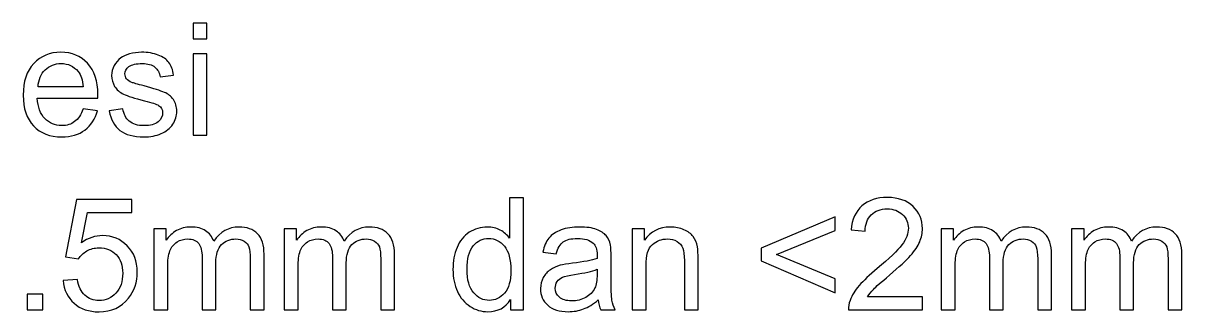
# Model space of a CAD drawing. Header units: centimetres. Extents: x -20 to 86, y -72 to 69.
# Drawn here: x 60.11 to 86.23, y 2.27 to 8.78 of the extents above; entities that cross this region are included whole.
import ezdxf

# ---------------------------------------------------------------- set-up
doc = ezdxf.new("R2010")
doc.units = ezdxf.units.CM
doc.header["$MEASUREMENT"] = 0
doc.layers.add('Layer 1', color=7, linetype='Continuous')

msp = doc.modelspace()

# ---------------------------------------------------------------- linework, layer by layer
at = {"layer": 'Layer 1', "color": 250}
for points, knots in [([(63.94186, 8.42565), (63.94186, 8.42565), (63.94186, 8.77843), (63.94186, 8.77843), (63.94186, 8.77843), (64.25231, 8.77843), (64.25231, 8.77843), (64.25231, 8.77843), (64.25231, 8.42565), (64.25231, 8.42565), (64.25231, 8.42565), (63.94186, 8.42565), (63.94186, 8.42565)], [0, 0, 0, 0, 0.25, 0.25, 0.25, 0.5, 0.5, 0.5, 0.75, 0.75, 0.75, 1, 1, 1, 1]), ([(61.46478, 6.84521), (61.46478, 6.84521), (61.78581, 6.80287), (61.78581, 6.80287), (61.73583, 6.61649), (61.64234, 6.47126), (61.50594, 6.36837), (61.36953, 6.26548), (61.19549, 6.21373), (60.98324, 6.21373), (60.7163, 6.21373), (60.50463, 6.29605), (60.34824, 6.46068), (60.19184, 6.62472), (60.11364, 6.85579), (60.11364, 7.15271), (60.11364, 7.45963), (60.19242, 7.69834), (60.35059, 7.86768), (60.50875, 8.0376), (60.71395, 8.12226), (60.96618, 8.12226), (61.21019, 8.12226), (61.40951, 8.03936), (61.56414, 7.87297), (61.71878, 7.70657), (61.79639, 7.47256), (61.79639, 7.17094), (61.79639, 7.15271), (61.7958, 7.12508), (61.79463, 7.08862), (61.79463, 7.08862), (60.43114, 7.08862), (60.43114, 7.08862), (60.4429, 6.88813), (60.49934, 6.73408), (60.60165, 6.62766), (60.70337, 6.52124), (60.83095, 6.46773), (60.98324, 6.46773), (61.09671, 6.46773), (61.19373, 6.49772), (61.27369, 6.55769), (61.35424, 6.61767), (61.41774, 6.7135), (61.46478, 6.84521)], [0, 0, 0, 0, 0.06666667, 0.06666667, 0.06666667, 0.13333333, 0.13333333, 0.13333333, 0.2, 0.2, 0.2, 0.26666667, 0.26666667, 0.26666667, 0.33333333, 0.33333333, 0.33333333, 0.4, 0.4, 0.4, 0.46666667, 0.46666667, 0.46666667, 0.53333333, 0.53333333, 0.53333333, 0.6, 0.6, 0.6, 0.66666667, 0.66666667, 0.66666667, 0.73333333, 0.73333333, 0.73333333, 0.8, 0.8, 0.8, 0.86666667, 0.86666667, 0.86666667, 0.93333333, 0.93333333, 0.93333333, 1, 1, 1, 1]), ([(62.0545, 6.79935), (62.0545, 6.79935), (62.36142, 6.84873), (62.36142, 6.84873), (62.37847, 6.72585), (62.42668, 6.63178), (62.50547, 6.56592), (62.58426, 6.50066), (62.69479, 6.46773), (62.8359, 6.46773), (62.97878, 6.46773), (63.08461, 6.49654), (63.15399, 6.55475), (63.22278, 6.61237), (63.25747, 6.68058), (63.25747, 6.75878), (63.25747, 6.82874), (63.22631, 6.88401), (63.16458, 6.92399), (63.12107, 6.95163), (63.01523, 6.98632), (62.84708, 7.02924), (62.62012, 7.08627), (62.46314, 7.13566), (62.37494, 7.17741), (62.28733, 7.21974), (62.22089, 7.27736), (62.17562, 7.35144), (62.13035, 7.42494), (62.10742, 7.50667), (62.10742, 7.59604), (62.10742, 7.67776), (62.12623, 7.75302), (62.16327, 7.8224), (62.2009, 7.89178), (62.25147, 7.9494), (62.31556, 7.99526), (62.36377, 8.03054), (62.42962, 8.06053), (62.51252, 8.08522), (62.59602, 8.10992), (62.6848, 8.12226), (62.78005, 8.12226), (62.92351, 8.12226), (63.04934, 8.10168), (63.15752, 8.05994), (63.26629, 8.01878), (63.34626, 7.96234), (63.398, 7.89178), (63.44915, 7.82064), (63.48502, 7.72598), (63.50442, 7.60721), (63.50442, 7.60721), (63.20103, 7.56487), (63.20103, 7.56487), (63.18751, 7.66012), (63.14753, 7.7348), (63.08167, 7.7883), (63.01582, 7.8418), (62.92292, 7.86826), (62.80239, 7.86826), (62.66069, 7.86826), (62.55897, 7.84474), (62.49841, 7.79771), (62.43785, 7.75067), (62.40728, 7.6954), (62.40728, 7.63249), (62.40728, 7.59251), (62.41963, 7.55605), (62.44491, 7.52372), (62.47019, 7.49079), (62.50958, 7.46316), (62.56368, 7.4414), (62.59484, 7.42964), (62.68539, 7.40318), (62.83708, 7.36203), (63.0558, 7.30382), (63.20867, 7.25561), (63.29569, 7.21856), (63.38271, 7.18152), (63.45091, 7.12684), (63.5003, 7.05629), (63.55028, 6.98514), (63.57497, 6.89695), (63.57497, 6.79111), (63.57497, 6.68822), (63.54499, 6.59121), (63.48443, 6.50007), (63.42387, 6.40894), (63.33685, 6.33838), (63.22337, 6.28841), (63.10931, 6.23843), (62.98054, 6.21373), (62.83708, 6.21373), (62.59954, 6.21373), (62.41786, 6.26312), (62.29321, 6.36131), (62.16857, 6.46009), (62.08919, 6.60591), (62.0545, 6.79935)], [0, 0, 0, 0, 0.03030303, 0.03030303, 0.03030303, 0.06060606, 0.06060606, 0.06060606, 0.09090909, 0.09090909, 0.09090909, 0.12121212, 0.12121212, 0.12121212, 0.15151515, 0.15151515, 0.15151515, 0.18181818, 0.18181818, 0.18181818, 0.21212121, 0.21212121, 0.21212121, 0.24242424, 0.24242424, 0.24242424, 0.27272727, 0.27272727, 0.27272727, 0.3030303, 0.3030303, 0.3030303, 0.33333333, 0.33333333, 0.33333333, 0.36363636, 0.36363636, 0.36363636, 0.39393939, 0.39393939, 0.39393939, 0.42424242, 0.42424242, 0.42424242, 0.45454545, 0.45454545, 0.45454545, 0.48484848, 0.48484848, 0.48484848, 0.51515152, 0.51515152, 0.51515152, 0.54545455, 0.54545455, 0.54545455, 0.57575758, 0.57575758, 0.57575758, 0.60606061, 0.60606061, 0.60606061, 0.63636364, 0.63636364, 0.63636364, 0.66666667, 0.66666667, 0.66666667, 0.6969697, 0.6969697, 0.6969697, 0.72727273, 0.72727273, 0.72727273, 0.75757576, 0.75757576, 0.75757576, 0.78787879, 0.78787879, 0.78787879, 0.81818182, 0.81818182, 0.81818182, 0.84848485, 0.84848485, 0.84848485, 0.87878788, 0.87878788, 0.87878788, 0.90909091, 0.90909091, 0.90909091, 0.93939394, 0.93939394, 0.93939394, 0.96969697, 0.96969697, 0.96969697, 1, 1, 1, 1]), ([(60.44878, 7.34262), (60.44878, 7.34262), (61.46831, 7.34262), (61.46831, 7.34262), (61.45478, 7.49667), (61.41539, 7.61191), (61.3513, 7.68893), (61.25311, 7.80829), (61.12493, 7.86826), (60.96795, 7.86826), (60.82566, 7.86826), (60.7063, 7.82064), (60.60929, 7.72539), (60.51286, 7.63014), (60.45936, 7.50255), (60.44878, 7.34262)], [0, 0, 0, 0, 0.2, 0.2, 0.2, 0.4, 0.4, 0.4, 0.6, 0.6, 0.6, 0.8, 0.8, 0.8, 1, 1, 1, 1]), ([(63.94186, 6.25254), (63.94186, 6.25254), (63.94186, 8.08346), (63.94186, 8.08346), (63.94186, 8.08346), (64.25231, 8.08346), (64.25231, 8.08346), (64.25231, 8.08346), (64.25231, 6.25254), (64.25231, 6.25254), (64.25231, 6.25254), (63.94186, 6.25254), (63.94186, 6.25254)], [0, 0, 0, 0, 0.25, 0.25, 0.25, 0.5, 0.5, 0.5, 0.75, 0.75, 0.75, 1, 1, 1, 1]), ([(61.01322, 2.97464), (61.01322, 2.97464), (61.33777, 2.99934), (61.33777, 2.99934), (61.36188, 2.84117), (61.41774, 2.72241), (61.50475, 2.64244), (61.59177, 2.56307), (61.69819, 2.52309), (61.82343, 2.52309), (61.97454, 2.52309), (62.10095, 2.57953), (62.20384, 2.69183), (62.30615, 2.80472), (62.3573, 2.95406), (62.3573, 3.13986), (62.3573, 3.31684), (62.3085, 3.45618), (62.21031, 3.55849), (62.11212, 3.6608), (61.98218, 3.71195), (61.82049, 3.71195), (61.71995, 3.71195), (61.62999, 3.68902), (61.55003, 3.64316), (61.47065, 3.5973), (61.40833, 3.53791), (61.36247, 3.465), (61.36247, 3.465), (61.06966, 3.50734), (61.06966, 3.50734), (61.06966, 3.50734), (61.31308, 4.80556), (61.31308, 4.80556), (61.31308, 4.80556), (62.56544, 4.80556), (62.56544, 4.80556), (62.56544, 4.80556), (62.56544, 4.50923), (62.56544, 4.50923), (62.56544, 4.50923), (61.56061, 4.50923), (61.56061, 4.50923), (61.56061, 4.50923), (61.42597, 3.82778), (61.42597, 3.82778), (61.57707, 3.9342), (61.73582, 3.98712), (61.90163, 3.98712), (62.12153, 3.98712), (62.30732, 3.91068), (62.45843, 3.75781), (62.60954, 3.60494), (62.68538, 3.40856), (62.68538, 3.16867), (62.68538, 2.93995), (62.61894, 2.7424), (62.48606, 2.576), (62.32438, 2.37139), (62.1033, 2.26909), (61.82343, 2.26909), (61.59412, 2.26909), (61.40715, 2.33376), (61.26193, 2.46253), (61.1167, 2.59129), (61.0338, 2.7618), (61.01322, 2.97464)], [0, 0, 0, 0, 0.04545455, 0.04545455, 0.04545455, 0.09090909, 0.09090909, 0.09090909, 0.13636364, 0.13636364, 0.13636364, 0.18181818, 0.18181818, 0.18181818, 0.22727273, 0.22727273, 0.22727273, 0.27272727, 0.27272727, 0.27272727, 0.31818182, 0.31818182, 0.31818182, 0.36363636, 0.36363636, 0.36363636, 0.40909091, 0.40909091, 0.40909091, 0.45454545, 0.45454545, 0.45454545, 0.5, 0.5, 0.5, 0.54545455, 0.54545455, 0.54545455, 0.59090909, 0.59090909, 0.59090909, 0.63636364, 0.63636364, 0.63636364, 0.68181818, 0.68181818, 0.68181818, 0.72727273, 0.72727273, 0.72727273, 0.77272727, 0.77272727, 0.77272727, 0.81818182, 0.81818182, 0.81818182, 0.86363636, 0.86363636, 0.86363636, 0.90909091, 0.90909091, 0.90909091, 0.95454545, 0.95454545, 0.95454545, 1, 1, 1, 1]), ([(71.09913, 2.31142), (71.09913, 2.31142), (71.09913, 2.54367), (71.09913, 2.54367), (70.9833, 2.36316), (70.81279, 2.27261), (70.5876, 2.27261), (70.44179, 2.27261), (70.30773, 2.3126), (70.18602, 2.39315), (70.06373, 2.47311), (69.96906, 2.58541), (69.90145, 2.72887), (69.83442, 2.87292), (69.80091, 3.03814), (69.80091, 3.22512), (69.80091, 3.40738), (69.83148, 3.5726), (69.89204, 3.72136), (69.95319, 3.86952), (70.04432, 3.98359), (70.16603, 4.06237), (70.28715, 4.14175), (70.42356, 4.18114), (70.57349, 4.18114), (70.68403, 4.18114), (70.78222, 4.15762), (70.86806, 4.11118), (70.9539, 4.06473), (71.02387, 4.00358), (71.07796, 3.92891), (71.07796, 3.92891), (71.07796, 4.83731), (71.07796, 4.83731), (71.07796, 4.83731), (71.38841, 4.83731), (71.38841, 4.83731), (71.38841, 4.83731), (71.38841, 2.31142), (71.38841, 2.31142), (71.38841, 2.31142), (71.09913, 2.31142), (71.09913, 2.31142)], [0, 0, 0, 0, 0.07142857, 0.07142857, 0.07142857, 0.14285714, 0.14285714, 0.14285714, 0.21428571, 0.21428571, 0.21428571, 0.28571429, 0.28571429, 0.28571429, 0.35714286, 0.35714286, 0.35714286, 0.42857143, 0.42857143, 0.42857143, 0.5, 0.5, 0.5, 0.57142857, 0.57142857, 0.57142857, 0.64285714, 0.64285714, 0.64285714, 0.71428571, 0.71428571, 0.71428571, 0.78571429, 0.78571429, 0.78571429, 0.85714286, 0.85714286, 0.85714286, 0.92857143, 0.92857143, 0.92857143, 1, 1, 1, 1]), ([(80.3854, 2.60775), (80.3854, 2.60775), (80.3854, 2.31142), (80.3854, 2.31142), (80.3854, 2.31142), (78.71324, 2.31142), (78.71324, 2.31142), (78.71088, 2.38609), (78.72323, 2.45782), (78.74969, 2.5272), (78.79261, 2.64068), (78.8614, 2.75298), (78.95606, 2.86293), (79.05073, 2.97288), (79.18596, 3.09988), (79.36176, 3.24393), (79.63516, 3.46912), (79.82096, 3.64727), (79.91797, 3.77898), (80.01557, 3.91068), (80.06438, 4.03533), (80.06438, 4.15292), (80.06438, 4.27581), (80.02028, 4.37929), (79.93208, 4.46395), (79.84389, 4.54803), (79.72865, 4.59037), (79.58695, 4.59037), (79.43702, 4.59037), (79.31707, 4.54568), (79.22712, 4.45631), (79.13716, 4.36753), (79.09188, 4.24406), (79.09071, 4.08589), (79.09071, 4.08589), (78.77321, 4.11764), (78.77321, 4.11764), (78.79496, 4.35518), (78.87728, 4.53627), (79.01956, 4.66092), (79.16244, 4.78557), (79.35353, 4.84789), (79.594, 4.84789), (79.83625, 4.84789), (80.02851, 4.78087), (80.16962, 4.64622), (80.31132, 4.51158), (80.38188, 4.3446), (80.38188, 4.14587), (80.38188, 4.04474), (80.3613, 3.94537), (80.31955, 3.84777), (80.27839, 3.74958), (80.2096, 3.64668), (80.11376, 3.5385), (80.01734, 3.4309), (79.858, 3.28215), (79.63575, 3.094), (79.44937, 2.9376), (79.32942, 2.83177), (79.2765, 2.77591), (79.22359, 2.72005), (79.18008, 2.6642), (79.14539, 2.60775), (79.14539, 2.60775), (80.3854, 2.60775), (80.3854, 2.60775)], [0, 0, 0, 0, 0.04545455, 0.04545455, 0.04545455, 0.09090909, 0.09090909, 0.09090909, 0.13636364, 0.13636364, 0.13636364, 0.18181818, 0.18181818, 0.18181818, 0.22727273, 0.22727273, 0.22727273, 0.27272727, 0.27272727, 0.27272727, 0.31818182, 0.31818182, 0.31818182, 0.36363636, 0.36363636, 0.36363636, 0.40909091, 0.40909091, 0.40909091, 0.45454545, 0.45454545, 0.45454545, 0.5, 0.5, 0.5, 0.54545455, 0.54545455, 0.54545455, 0.59090909, 0.59090909, 0.59090909, 0.63636364, 0.63636364, 0.63636364, 0.68181818, 0.68181818, 0.68181818, 0.72727273, 0.72727273, 0.72727273, 0.77272727, 0.77272727, 0.77272727, 0.81818182, 0.81818182, 0.81818182, 0.86363636, 0.86363636, 0.86363636, 0.90909091, 0.90909091, 0.90909091, 0.95454545, 0.95454545, 0.95454545, 1, 1, 1, 1]), ([(63.05991, 2.31142), (63.05991, 2.31142), (63.05991, 4.14234), (63.05991, 4.14234), (63.05991, 4.14234), (63.33861, 4.14234), (63.33861, 4.14234), (63.33861, 4.14234), (63.33861, 3.88363), (63.33861, 3.88363), (63.39564, 3.973), (63.47208, 4.04532), (63.56733, 4.09942), (63.66258, 4.1541), (63.77076, 4.18114), (63.89247, 4.18114), (64.0277, 4.18114), (64.13883, 4.15292), (64.22526, 4.09706), (64.31169, 4.04062), (64.37284, 3.96242), (64.40811, 3.86129), (64.55393, 4.07472), (64.74266, 4.18114), (64.9755, 4.18114), (65.15777, 4.18114), (65.29829, 4.13117), (65.39589, 4.03062), (65.49408, 3.93008), (65.54347, 3.77545), (65.54347, 3.56672), (65.54347, 3.56672), (65.54347, 2.31142), (65.54347, 2.31142), (65.54347, 2.31142), (65.23303, 2.31142), (65.23303, 2.31142), (65.23303, 2.31142), (65.23303, 3.46383), (65.23303, 3.46383), (65.23303, 3.5873), (65.22244, 3.67667), (65.20245, 3.73135), (65.18246, 3.78603), (65.14601, 3.82954), (65.0925, 3.86306), (65.03959, 3.89657), (64.97726, 3.91303), (64.90612, 3.91303), (64.77677, 3.91303), (64.66976, 3.87011), (64.5845, 3.78486), (64.49925, 3.69901), (64.45691, 3.56202), (64.45691, 3.37387), (64.45691, 3.37387), (64.45691, 2.31142), (64.45691, 2.31142), (64.45691, 2.31142), (64.14647, 2.31142), (64.14647, 2.31142), (64.14647, 2.31142), (64.14647, 3.49969), (64.14647, 3.49969), (64.14647, 3.63728), (64.12119, 3.74076), (64.07062, 3.80955), (64.02006, 3.87834), (63.93715, 3.91303), (63.8225, 3.91303), (63.73548, 3.91303), (63.65493, 3.8901), (63.58085, 3.84424), (63.50677, 3.79838), (63.45326, 3.73135), (63.41975, 3.64257), (63.38682, 3.55437), (63.37036, 3.42679), (63.37036, 3.26039), (63.37036, 3.26039), (63.37036, 2.31142), (63.37036, 2.31142), (63.37036, 2.31142), (63.05991, 2.31142), (63.05991, 2.31142)], [0, 0, 0, 0, 0.03571429, 0.03571429, 0.03571429, 0.07142857, 0.07142857, 0.07142857, 0.10714286, 0.10714286, 0.10714286, 0.14285714, 0.14285714, 0.14285714, 0.17857143, 0.17857143, 0.17857143, 0.21428571, 0.21428571, 0.21428571, 0.25, 0.25, 0.25, 0.28571429, 0.28571429, 0.28571429, 0.32142857, 0.32142857, 0.32142857, 0.35714286, 0.35714286, 0.35714286, 0.39285714, 0.39285714, 0.39285714, 0.42857143, 0.42857143, 0.42857143, 0.46428571, 0.46428571, 0.46428571, 0.5, 0.5, 0.5, 0.53571429, 0.53571429, 0.53571429, 0.57142857, 0.57142857, 0.57142857, 0.60714286, 0.60714286, 0.60714286, 0.64285714, 0.64285714, 0.64285714, 0.67857143, 0.67857143, 0.67857143, 0.71428571, 0.71428571, 0.71428571, 0.75, 0.75, 0.75, 0.78571429, 0.78571429, 0.78571429, 0.82142857, 0.82142857, 0.82142857, 0.85714286, 0.85714286, 0.85714286, 0.89285714, 0.89285714, 0.89285714, 0.92857143, 0.92857143, 0.92857143, 0.96428571, 0.96428571, 0.96428571, 1, 1, 1, 1]), ([(65.99855, 2.31142), (65.99855, 2.31142), (65.99855, 4.14234), (65.99855, 4.14234), (65.99855, 4.14234), (66.27725, 4.14234), (66.27725, 4.14234), (66.27725, 4.14234), (66.27725, 3.88363), (66.27725, 3.88363), (66.33428, 3.973), (66.41072, 4.04532), (66.50597, 4.09942), (66.60122, 4.1541), (66.7094, 4.18114), (66.83111, 4.18114), (66.96634, 4.18114), (67.07747, 4.15292), (67.1639, 4.09706), (67.25033, 4.04062), (67.31148, 3.96242), (67.34675, 3.86129), (67.49257, 4.07472), (67.6813, 4.18114), (67.91414, 4.18114), (68.09641, 4.18114), (68.23693, 4.13117), (68.33453, 4.03062), (68.43272, 3.93008), (68.48211, 3.77545), (68.48211, 3.56672), (68.48211, 3.56672), (68.48211, 2.31142), (68.48211, 2.31142), (68.48211, 2.31142), (68.17167, 2.31142), (68.17167, 2.31142), (68.17167, 2.31142), (68.17167, 3.46383), (68.17167, 3.46383), (68.17167, 3.5873), (68.16108, 3.67667), (68.14109, 3.73135), (68.1211, 3.78603), (68.08465, 3.82954), (68.03114, 3.86306), (67.97823, 3.89657), (67.9159, 3.91303), (67.84476, 3.91303), (67.71541, 3.91303), (67.6084, 3.87011), (67.52314, 3.78486), (67.43789, 3.69901), (67.39555, 3.56202), (67.39555, 3.37387), (67.39555, 3.37387), (67.39555, 2.31142), (67.39555, 2.31142), (67.39555, 2.31142), (67.08511, 2.31142), (67.08511, 2.31142), (67.08511, 2.31142), (67.08511, 3.49969), (67.08511, 3.49969), (67.08511, 3.63728), (67.05983, 3.74076), (67.00926, 3.80955), (66.9587, 3.87834), (66.87579, 3.91303), (66.76114, 3.91303), (66.67412, 3.91303), (66.59357, 3.8901), (66.51949, 3.84424), (66.44541, 3.79838), (66.3919, 3.73135), (66.35839, 3.64257), (66.32546, 3.55437), (66.309, 3.42679), (66.309, 3.26039), (66.309, 3.26039), (66.309, 2.31142), (66.309, 2.31142), (66.309, 2.31142), (65.99855, 2.31142), (65.99855, 2.31142)], [0, 0, 0, 0, 0.03571429, 0.03571429, 0.03571429, 0.07142857, 0.07142857, 0.07142857, 0.10714286, 0.10714286, 0.10714286, 0.14285714, 0.14285714, 0.14285714, 0.17857143, 0.17857143, 0.17857143, 0.21428571, 0.21428571, 0.21428571, 0.25, 0.25, 0.25, 0.28571429, 0.28571429, 0.28571429, 0.32142857, 0.32142857, 0.32142857, 0.35714286, 0.35714286, 0.35714286, 0.39285714, 0.39285714, 0.39285714, 0.42857143, 0.42857143, 0.42857143, 0.46428571, 0.46428571, 0.46428571, 0.5, 0.5, 0.5, 0.53571429, 0.53571429, 0.53571429, 0.57142857, 0.57142857, 0.57142857, 0.60714286, 0.60714286, 0.60714286, 0.64285714, 0.64285714, 0.64285714, 0.67857143, 0.67857143, 0.67857143, 0.71428571, 0.71428571, 0.71428571, 0.75, 0.75, 0.75, 0.78571429, 0.78571429, 0.78571429, 0.82142857, 0.82142857, 0.82142857, 0.85714286, 0.85714286, 0.85714286, 0.89285714, 0.89285714, 0.89285714, 0.92857143, 0.92857143, 0.92857143, 0.96428571, 0.96428571, 0.96428571, 1, 1, 1, 1]), ([(73.07527, 2.54073), (72.96003, 2.44254), (72.84891, 2.37374), (72.74248, 2.33317), (72.63606, 2.29261), (72.522, 2.27261), (72.3997, 2.27261), (72.19862, 2.27261), (72.04398, 2.32142), (71.9358, 2.41961), (71.82761, 2.51721), (71.77352, 2.64244), (71.77352, 2.79473), (71.77352, 2.8841), (71.7941, 2.96582), (71.83467, 3.03991), (71.87583, 3.11399), (71.92933, 3.17279), (71.99518, 3.21747), (72.06162, 3.26216), (72.13571, 3.29626), (72.21861, 3.31919), (72.27976, 3.33506), (72.37207, 3.35035), (72.49495, 3.36564), (72.74542, 3.39504), (72.93063, 3.4309), (73.04881, 3.47206), (73.04999, 3.51439), (73.05058, 3.54144), (73.05058, 3.55261), (73.05058, 3.67843), (73.02118, 3.76722), (72.96238, 3.81896), (72.88301, 3.88893), (72.76483, 3.92362), (72.60843, 3.92362), (72.46203, 3.92362), (72.35384, 3.89775), (72.28446, 3.84659), (72.21449, 3.79544), (72.16334, 3.70489), (72.12983, 3.57437), (72.12983, 3.57437), (71.82644, 3.6167), (71.82644, 3.6167), (71.85407, 3.74664), (71.89934, 3.85188), (71.96284, 3.93185), (72.02634, 4.01181), (72.11807, 4.07296), (72.23801, 4.11647), (72.35737, 4.15939), (72.49671, 4.18114), (72.65429, 4.18114), (72.81069, 4.18114), (72.93828, 4.16292), (73.03647, 4.12587), (73.13407, 4.08883), (73.20639, 4.04297), (73.25225, 3.98712), (73.29811, 3.93126), (73.33045, 3.8607), (73.34926, 3.77545), (73.35926, 3.72253), (73.36455, 3.62728), (73.36455, 3.49029), (73.36455, 3.49029), (73.36455, 3.07871), (73.36455, 3.07871), (73.36455, 2.7912), (73.37102, 2.60952), (73.38395, 2.53249), (73.3963, 2.45547), (73.42217, 2.38198), (73.4598, 2.31142), (73.4598, 2.31142), (73.13524, 2.31142), (73.13524, 2.31142), (73.10408, 2.37668), (73.08409, 2.45312), (73.07527, 2.54073)], [0, 0, 0, 0, 0.03703704, 0.03703704, 0.03703704, 0.07407407, 0.07407407, 0.07407407, 0.11111111, 0.11111111, 0.11111111, 0.14814815, 0.14814815, 0.14814815, 0.18518519, 0.18518519, 0.18518519, 0.22222222, 0.22222222, 0.22222222, 0.25925926, 0.25925926, 0.25925926, 0.2962963, 0.2962963, 0.2962963, 0.33333333, 0.33333333, 0.33333333, 0.37037037, 0.37037037, 0.37037037, 0.40740741, 0.40740741, 0.40740741, 0.44444444, 0.44444444, 0.44444444, 0.48148148, 0.48148148, 0.48148148, 0.51851852, 0.51851852, 0.51851852, 0.55555556, 0.55555556, 0.55555556, 0.59259259, 0.59259259, 0.59259259, 0.62962963, 0.62962963, 0.62962963, 0.66666667, 0.66666667, 0.66666667, 0.7037037, 0.7037037, 0.7037037, 0.74074074, 0.74074074, 0.74074074, 0.77777778, 0.77777778, 0.77777778, 0.81481481, 0.81481481, 0.81481481, 0.85185185, 0.85185185, 0.85185185, 0.88888889, 0.88888889, 0.88888889, 0.92592593, 0.92592593, 0.92592593, 0.96296296, 0.96296296, 0.96296296, 1, 1, 1, 1]), ([(73.84138, 2.31142), (73.84138, 2.31142), (73.84138, 4.14234), (73.84138, 4.14234), (73.84138, 4.14234), (74.12008, 4.14234), (74.12008, 4.14234), (74.12008, 4.14234), (74.12008, 3.88246), (74.12008, 3.88246), (74.25413, 4.08178), (74.44816, 4.18114), (74.70157, 4.18114), (74.81211, 4.18114), (74.91324, 4.16115), (75.00555, 4.12176), (75.09786, 4.08237), (75.16724, 4.03004), (75.2131, 3.96595), (75.25896, 3.90186), (75.2913, 3.82543), (75.30953, 3.73723), (75.3207, 3.67961), (75.32658, 3.57907), (75.32658, 3.43561), (75.32658, 3.43561), (75.32658, 2.31142), (75.32658, 2.31142), (75.32658, 2.31142), (75.01613, 2.31142), (75.01613, 2.31142), (75.01613, 2.31142), (75.01613, 3.42385), (75.01613, 3.42385), (75.01613, 3.55026), (75.00437, 3.64492), (74.98027, 3.70724), (74.95616, 3.76957), (74.91324, 3.81955), (74.85209, 3.85718), (74.79094, 3.89422), (74.71862, 3.91303), (74.63631, 3.91303), (74.50461, 3.91303), (74.39113, 3.87129), (74.29529, 3.78721), (74.19945, 3.70372), (74.15183, 3.54438), (74.15183, 3.31037), (74.15183, 3.31037), (74.15183, 2.31142), (74.15183, 2.31142), (74.15183, 2.31142), (73.84138, 2.31142), (73.84138, 2.31142)], [0, 0, 0, 0, 0.05555556, 0.05555556, 0.05555556, 0.11111111, 0.11111111, 0.11111111, 0.16666667, 0.16666667, 0.16666667, 0.22222222, 0.22222222, 0.22222222, 0.27777778, 0.27777778, 0.27777778, 0.33333333, 0.33333333, 0.33333333, 0.38888889, 0.38888889, 0.38888889, 0.44444444, 0.44444444, 0.44444444, 0.5, 0.5, 0.5, 0.55555556, 0.55555556, 0.55555556, 0.61111111, 0.61111111, 0.61111111, 0.66666667, 0.66666667, 0.66666667, 0.72222222, 0.72222222, 0.72222222, 0.77777778, 0.77777778, 0.77777778, 0.83333333, 0.83333333, 0.83333333, 0.88888889, 0.88888889, 0.88888889, 0.94444444, 0.94444444, 0.94444444, 1, 1, 1, 1]), ([(76.74827, 3.41562), (76.74827, 3.41562), (76.74827, 3.70489), (76.74827, 3.70489), (76.74827, 3.70489), (78.41338, 4.41045), (78.41338, 4.41045), (78.41338, 4.41045), (78.41338, 4.1), (78.41338, 4.1), (78.41338, 4.1), (77.09399, 3.55849), (77.09399, 3.55849), (77.09399, 3.55849), (78.41338, 3.00992), (78.41338, 3.00992), (78.41338, 3.00992), (78.41338, 2.69948), (78.41338, 2.69948), (78.41338, 2.69948), (76.74827, 3.41562), (76.74827, 3.41562)], [0, 0, 0, 0, 0.14285714, 0.14285714, 0.14285714, 0.28571429, 0.28571429, 0.28571429, 0.42857143, 0.42857143, 0.42857143, 0.57142857, 0.57142857, 0.57142857, 0.71428571, 0.71428571, 0.71428571, 0.85714286, 0.85714286, 0.85714286, 1, 1, 1, 1]), ([(80.80579, 2.31142), (80.80579, 2.31142), (80.80579, 4.14234), (80.80579, 4.14234), (80.80579, 4.14234), (81.08449, 4.14234), (81.08449, 4.14234), (81.08449, 4.14234), (81.08449, 3.88363), (81.08449, 3.88363), (81.14152, 3.973), (81.21796, 4.04532), (81.31321, 4.09942), (81.40846, 4.1541), (81.51664, 4.18114), (81.63835, 4.18114), (81.77358, 4.18114), (81.88471, 4.15292), (81.97114, 4.09706), (82.05757, 4.04062), (82.11872, 3.96242), (82.15399, 3.86129), (82.29981, 4.07472), (82.48854, 4.18114), (82.72138, 4.18114), (82.90365, 4.18114), (83.04417, 4.13117), (83.14177, 4.03062), (83.23996, 3.93008), (83.28935, 3.77545), (83.28935, 3.56672), (83.28935, 3.56672), (83.28935, 2.31142), (83.28935, 2.31142), (83.28935, 2.31142), (82.97891, 2.31142), (82.97891, 2.31142), (82.97891, 2.31142), (82.97891, 3.46383), (82.97891, 3.46383), (82.97891, 3.5873), (82.96832, 3.67667), (82.94833, 3.73135), (82.92834, 3.78603), (82.89189, 3.82954), (82.83838, 3.86306), (82.78547, 3.89657), (82.72314, 3.91303), (82.652, 3.91303), (82.52265, 3.91303), (82.41564, 3.87011), (82.33038, 3.78486), (82.24513, 3.69901), (82.20279, 3.56202), (82.20279, 3.37387), (82.20279, 3.37387), (82.20279, 2.31142), (82.20279, 2.31142), (82.20279, 2.31142), (81.89235, 2.31142), (81.89235, 2.31142), (81.89235, 2.31142), (81.89235, 3.49969), (81.89235, 3.49969), (81.89235, 3.63728), (81.86707, 3.74076), (81.8165, 3.80955), (81.76594, 3.87834), (81.68303, 3.91303), (81.56838, 3.91303), (81.48136, 3.91303), (81.40081, 3.8901), (81.32673, 3.84424), (81.25265, 3.79838), (81.19914, 3.73135), (81.16563, 3.64257), (81.1327, 3.55437), (81.11624, 3.42679), (81.11624, 3.26039), (81.11624, 3.26039), (81.11624, 2.31142), (81.11624, 2.31142), (81.11624, 2.31142), (80.80579, 2.31142), (80.80579, 2.31142)], [0, 0, 0, 0, 0.03571429, 0.03571429, 0.03571429, 0.07142857, 0.07142857, 0.07142857, 0.10714286, 0.10714286, 0.10714286, 0.14285714, 0.14285714, 0.14285714, 0.17857143, 0.17857143, 0.17857143, 0.21428571, 0.21428571, 0.21428571, 0.25, 0.25, 0.25, 0.28571429, 0.28571429, 0.28571429, 0.32142857, 0.32142857, 0.32142857, 0.35714286, 0.35714286, 0.35714286, 0.39285714, 0.39285714, 0.39285714, 0.42857143, 0.42857143, 0.42857143, 0.46428571, 0.46428571, 0.46428571, 0.5, 0.5, 0.5, 0.53571429, 0.53571429, 0.53571429, 0.57142857, 0.57142857, 0.57142857, 0.60714286, 0.60714286, 0.60714286, 0.64285714, 0.64285714, 0.64285714, 0.67857143, 0.67857143, 0.67857143, 0.71428571, 0.71428571, 0.71428571, 0.75, 0.75, 0.75, 0.78571429, 0.78571429, 0.78571429, 0.82142857, 0.82142857, 0.82142857, 0.85714286, 0.85714286, 0.85714286, 0.89285714, 0.89285714, 0.89285714, 0.92857143, 0.92857143, 0.92857143, 0.96428571, 0.96428571, 0.96428571, 1, 1, 1, 1]), ([(83.74443, 2.31142), (83.74443, 2.31142), (83.74443, 4.14234), (83.74443, 4.14234), (83.74443, 4.14234), (84.02313, 4.14234), (84.02313, 4.14234), (84.02313, 4.14234), (84.02313, 3.88363), (84.02313, 3.88363), (84.08016, 3.973), (84.1566, 4.04532), (84.25185, 4.09942), (84.3471, 4.1541), (84.45528, 4.18114), (84.57699, 4.18114), (84.71222, 4.18114), (84.82335, 4.15292), (84.90978, 4.09706), (84.99621, 4.04062), (85.05736, 3.96242), (85.09263, 3.86129), (85.23845, 4.07472), (85.42718, 4.18114), (85.66002, 4.18114), (85.84229, 4.18114), (85.98281, 4.13117), (86.08041, 4.03062), (86.1786, 3.93008), (86.22799, 3.77545), (86.22799, 3.56672), (86.22799, 3.56672), (86.22799, 2.31142), (86.22799, 2.31142), (86.22799, 2.31142), (85.91755, 2.31142), (85.91755, 2.31142), (85.91755, 2.31142), (85.91755, 3.46383), (85.91755, 3.46383), (85.91755, 3.5873), (85.90696, 3.67667), (85.88697, 3.73135), (85.86698, 3.78603), (85.83053, 3.82954), (85.77702, 3.86306), (85.72411, 3.89657), (85.66178, 3.91303), (85.59064, 3.91303), (85.46129, 3.91303), (85.35428, 3.87011), (85.26902, 3.78486), (85.18377, 3.69901), (85.14143, 3.56202), (85.14143, 3.37387), (85.14143, 3.37387), (85.14143, 2.31142), (85.14143, 2.31142), (85.14143, 2.31142), (84.83099, 2.31142), (84.83099, 2.31142), (84.83099, 2.31142), (84.83099, 3.49969), (84.83099, 3.49969), (84.83099, 3.63728), (84.80571, 3.74076), (84.75514, 3.80955), (84.70458, 3.87834), (84.62167, 3.91303), (84.50702, 3.91303), (84.42, 3.91303), (84.33945, 3.8901), (84.26537, 3.84424), (84.19129, 3.79838), (84.13778, 3.73135), (84.10427, 3.64257), (84.07134, 3.55437), (84.05488, 3.42679), (84.05488, 3.26039), (84.05488, 3.26039), (84.05488, 2.31142), (84.05488, 2.31142), (84.05488, 2.31142), (83.74443, 2.31142), (83.74443, 2.31142)], [0, 0, 0, 0, 0.03571429, 0.03571429, 0.03571429, 0.07142857, 0.07142857, 0.07142857, 0.10714286, 0.10714286, 0.10714286, 0.14285714, 0.14285714, 0.14285714, 0.17857143, 0.17857143, 0.17857143, 0.21428571, 0.21428571, 0.21428571, 0.25, 0.25, 0.25, 0.28571429, 0.28571429, 0.28571429, 0.32142857, 0.32142857, 0.32142857, 0.35714286, 0.35714286, 0.35714286, 0.39285714, 0.39285714, 0.39285714, 0.42857143, 0.42857143, 0.42857143, 0.46428571, 0.46428571, 0.46428571, 0.5, 0.5, 0.5, 0.53571429, 0.53571429, 0.53571429, 0.57142857, 0.57142857, 0.57142857, 0.60714286, 0.60714286, 0.60714286, 0.64285714, 0.64285714, 0.64285714, 0.67857143, 0.67857143, 0.67857143, 0.71428571, 0.71428571, 0.71428571, 0.75, 0.75, 0.75, 0.78571429, 0.78571429, 0.78571429, 0.82142857, 0.82142857, 0.82142857, 0.85714286, 0.85714286, 0.85714286, 0.89285714, 0.89285714, 0.89285714, 0.92857143, 0.92857143, 0.92857143, 0.96428571, 0.96428571, 0.96428571, 1, 1, 1, 1]), ([(70.11841, 3.22453), (70.11841, 2.99052), (70.1678, 2.81589), (70.26716, 2.70006), (70.36594, 2.58423), (70.48294, 2.52661), (70.61759, 2.52661), (70.75341, 2.52661), (70.86865, 2.58188), (70.9639, 2.69242), (71.05856, 2.80296), (71.10619, 2.9717), (71.10619, 3.19866), (71.10619, 3.44795), (71.05797, 3.6314), (70.96096, 3.7484), (70.86453, 3.86541), (70.74518, 3.92362), (70.60348, 3.92362), (70.46531, 3.92362), (70.35006, 3.86776), (70.25717, 3.75546), (70.16486, 3.64316), (70.11841, 3.46618), (70.11841, 3.22453)], [0, 0, 0, 0, 0.125, 0.125, 0.125, 0.25, 0.25, 0.25, 0.375, 0.375, 0.375, 0.5, 0.5, 0.5, 0.625, 0.625, 0.625, 0.75, 0.75, 0.75, 0.875, 0.875, 0.875, 1, 1, 1, 1]), ([(73.05058, 3.22864), (72.93769, 3.18278), (72.76835, 3.14398), (72.54258, 3.11223), (72.4144, 3.094), (72.32385, 3.07342), (72.27094, 3.05049), (72.21802, 3.02756), (72.17745, 2.99405), (72.14864, 2.95054), (72.11983, 2.90644), (72.10513, 2.85764), (72.10513, 2.80355), (72.10513, 2.72182), (72.13629, 2.65303), (72.19921, 2.59835), (72.26212, 2.54367), (72.35384, 2.51603), (72.47437, 2.51603), (72.59373, 2.51603), (72.70015, 2.5419), (72.79364, 2.59423), (72.88653, 2.64597), (72.95533, 2.71711), (72.99884, 2.80707), (73.03235, 2.87704), (73.04881, 2.97993), (73.04881, 3.11575), (73.04881, 3.11575), (73.05058, 3.22864), (73.05058, 3.22864)], [0, 0, 0, 0, 0.1, 0.1, 0.1, 0.2, 0.2, 0.2, 0.3, 0.3, 0.3, 0.4, 0.4, 0.4, 0.5, 0.5, 0.5, 0.6, 0.6, 0.6, 0.7, 0.7, 0.7, 0.8, 0.8, 0.8, 0.9, 0.9, 0.9, 1, 1, 1, 1]), ([(60.20595, 2.31142), (60.20595, 2.31142), (60.20595, 2.6642), (60.20595, 2.6642), (60.20595, 2.6642), (60.55873, 2.6642), (60.55873, 2.6642), (60.55873, 2.6642), (60.55873, 2.31142), (60.55873, 2.31142), (60.55873, 2.31142), (60.20595, 2.31142), (60.20595, 2.31142)], [0, 0, 0, 0, 0.25, 0.25, 0.25, 0.5, 0.5, 0.5, 0.75, 0.75, 0.75, 1, 1, 1, 1])]:
    msp.add_open_spline(points, degree=3, knots=knots, dxfattribs=at)

doc.saveas('drawing.dxf')
